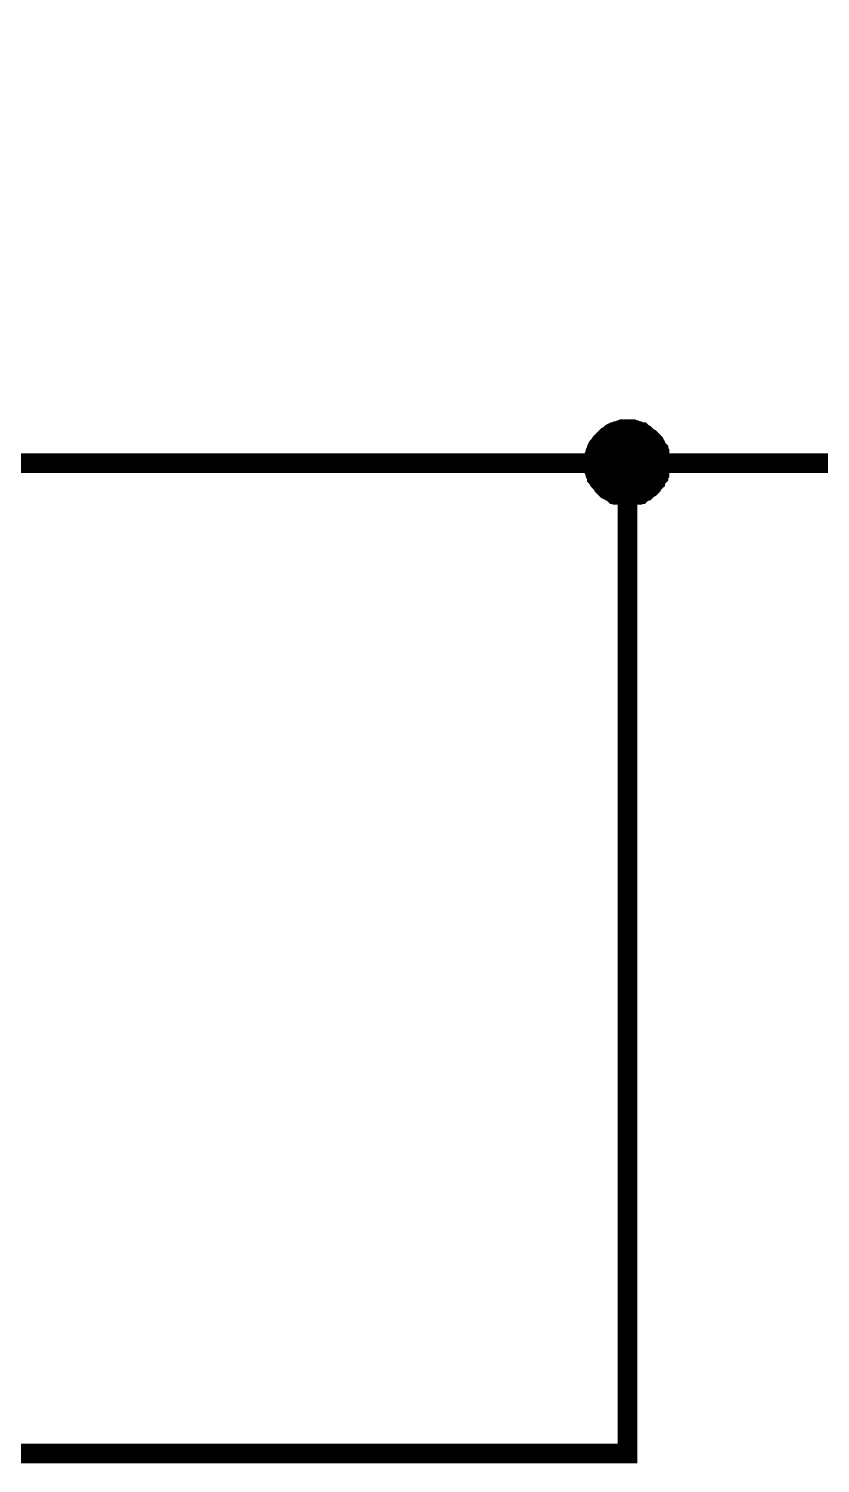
# Model space of a CAD drawing. Extents: x 196 to 1101, y 70 to 664.
# Drawn here: x 462.98 to 474.96, y 351.03 to 372.75 of the extents above; entities that cross this region are included whole.
import ezdxf

# ---------------------------------------------------------------- set-up
doc = ezdxf.new("R2010")
doc.units = 0
doc.header["$MEASUREMENT"] = 0
doc.layers.add('Sheet', color=255, linetype='CONTINUOUS')

msp = doc.modelspace()

# ---------------------------------------------------------------- linework, layer by layer
at = {"layer": 'Sheet', "const_width": 0.3}
for points in [[(504.53, 391.181), (504.53, 366.172), (472.046, 366.172), (464.546, 366.172)], [(471.533, 366.172), (471.533, 366.203), (471.533, 366.219), (471.533, 366.25), (471.549, 366.281), (471.549, 366.296), (471.564, 366.327), (471.564, 366.343), (471.58, 366.374), (471.58, 366.39), (471.595, 366.421), (471.611, 366.436), (471.626, 366.452), (471.642, 366.483), (471.658, 366.498), (471.673, 366.514), (471.689, 366.529), (471.704, 366.545), (471.72, 366.56), (471.735, 366.576), (471.766, 366.591), (471.782, 366.607), (471.797, 366.623), (471.828, 366.638), (471.844, 366.638), (471.875, 366.654), (471.89, 366.654), (471.922, 366.669), (471.937, 366.669), (471.968, 366.685), (471.999, 366.685), (472.015, 366.685), (472.046, 366.685)], [(471.533, 366.172), (471.533, 366.203), (471.533, 366.219), (471.533, 366.25), (471.549, 366.281), (471.549, 366.296), (471.564, 366.327), (471.564, 366.343), (471.58, 366.374), (471.58, 366.39), (471.595, 366.421), (471.611, 366.436), (471.626, 366.452), (471.642, 366.483), (471.658, 366.498), (471.673, 366.514), (471.689, 366.529), (471.704, 366.545), (471.72, 366.56), (471.735, 366.576), (471.766, 366.591), (471.782, 366.607), (471.797, 366.623), (471.828, 366.638), (471.844, 366.638), (471.875, 366.654), (471.89, 366.654), (471.922, 366.669), (471.937, 366.669), (471.968, 366.685), (471.999, 366.685), (472.015, 366.685), (472.046, 366.685)], [(471.533, 366.172), (471.533, 366.203), (471.533, 366.219), (471.533, 366.25), (471.549, 366.281), (471.549, 366.296), (471.564, 366.327), (471.564, 366.343), (471.58, 366.374), (471.58, 366.39), (471.595, 366.421), (471.611, 366.436), (471.626, 366.452), (471.642, 366.483), (471.658, 366.498), (471.673, 366.514), (471.689, 366.529), (471.704, 366.545), (471.72, 366.56), (471.735, 366.576), (471.766, 366.591), (471.782, 366.607), (471.797, 366.623), (471.828, 366.638), (471.844, 366.638), (471.875, 366.654), (471.89, 366.654), (471.922, 366.669), (471.937, 366.669), (471.968, 366.685), (471.999, 366.685), (472.015, 366.685), (472.046, 366.685)], [(471.533, 366.172), (471.533, 366.203), (471.533, 366.219), (471.533, 366.25), (471.549, 366.281), (471.549, 366.296), (471.564, 366.327), (471.564, 366.343), (471.58, 366.374), (471.58, 366.39), (471.595, 366.421), (471.611, 366.436), (471.626, 366.452), (471.642, 366.483), (471.658, 366.498), (471.673, 366.514), (471.689, 366.529), (471.704, 366.545), (471.72, 366.56), (471.735, 366.576), (471.766, 366.591), (471.782, 366.607), (471.797, 366.623), (471.828, 366.638), (471.844, 366.638), (471.875, 366.654), (471.89, 366.654), (471.922, 366.669), (471.937, 366.669), (471.968, 366.685), (471.999, 366.685), (472.015, 366.685), (472.046, 366.685)], [(471.533, 366.172), (471.533, 366.203), (471.533, 366.219), (471.533, 366.25), (471.549, 366.281), (471.549, 366.296), (471.564, 366.327), (471.564, 366.343), (471.58, 366.374), (471.58, 366.39), (471.595, 366.421), (471.611, 366.436), (471.626, 366.452), (471.642, 366.483), (471.658, 366.498), (471.673, 366.514), (471.689, 366.529), (471.704, 366.545), (471.72, 366.56), (471.735, 366.576), (471.766, 366.591), (471.782, 366.607), (471.797, 366.623), (471.828, 366.638), (471.844, 366.638), (471.875, 366.654), (471.89, 366.654), (471.922, 366.669), (471.937, 366.669), (471.968, 366.685), (471.999, 366.685), (472.015, 366.685), (472.046, 366.685)], [(471.533, 366.172), (471.533, 366.203), (471.533, 366.219), (471.533, 366.25), (471.549, 366.281), (471.549, 366.296), (471.564, 366.327), (471.564, 366.343), (471.58, 366.374), (471.58, 366.39), (471.595, 366.421), (471.611, 366.436), (471.626, 366.452), (471.642, 366.483), (471.658, 366.498), (471.673, 366.514), (471.689, 366.529), (471.704, 366.545), (471.72, 366.56), (471.735, 366.576), (471.766, 366.591), (471.782, 366.607), (471.797, 366.623), (471.828, 366.638), (471.844, 366.638), (471.875, 366.654), (471.89, 366.654), (471.922, 366.669), (471.937, 366.669), (471.968, 366.685), (471.999, 366.685), (472.015, 366.685), (472.046, 366.685)], [(471.533, 366.172), (471.533, 366.203), (471.533, 366.219), (471.533, 366.25), (471.549, 366.281), (471.549, 366.296), (471.564, 366.327), (471.564, 366.343), (471.58, 366.374), (471.58, 366.39), (471.595, 366.421), (471.611, 366.436), (471.626, 366.452), (471.642, 366.483), (471.658, 366.498), (471.673, 366.514), (471.689, 366.529), (471.704, 366.545), (471.72, 366.56), (471.735, 366.576), (471.766, 366.591), (471.782, 366.607), (471.797, 366.623), (471.828, 366.638), (471.844, 366.638), (471.875, 366.654), (471.89, 366.654), (471.922, 366.669), (471.937, 366.669), (471.968, 366.685), (471.999, 366.685), (472.015, 366.685), (472.046, 366.685)], [(471.533, 366.172), (471.533, 366.203), (471.533, 366.219), (471.533, 366.25), (471.549, 366.281), (471.549, 366.296), (471.564, 366.327), (471.564, 366.343), (471.58, 366.374), (471.58, 366.39), (471.595, 366.421), (471.611, 366.436), (471.626, 366.452), (471.642, 366.483), (471.658, 366.498), (471.673, 366.514), (471.689, 366.529), (471.704, 366.545), (471.72, 366.56), (471.735, 366.576), (471.766, 366.591), (471.782, 366.607), (471.797, 366.623), (471.828, 366.638), (471.844, 366.638), (471.875, 366.654), (471.89, 366.654), (471.922, 366.669), (471.937, 366.669), (471.968, 366.685), (471.999, 366.685), (472.015, 366.685), (472.046, 366.685)], [(472.046, 366.685), (472.046, 366.685)], [(472.046, 366.685), (472.077, 366.685), (472.092, 366.685), (472.123, 366.685), (472.154, 366.669), (472.17, 366.669), (472.201, 366.654), (472.217, 366.654), (472.248, 366.638), (472.263, 366.638), (472.279, 366.623), (472.31, 366.607), (472.325, 366.591), (472.341, 366.576), (472.356, 366.56), (472.387, 366.545), (472.403, 366.529), (472.418, 366.514), (472.434, 366.498), (472.449, 366.483), (472.465, 366.452), (472.465, 366.436), (472.481, 366.421), (472.496, 366.39), (472.512, 366.374), (472.512, 366.343), (472.527, 366.327), (472.527, 366.296), (472.527, 366.281), (472.543, 366.25), (472.543, 366.219), (472.543, 366.203), (472.543, 366.172)], [(472.046, 366.685), (472.046, 366.685)], [(472.046, 366.685), (472.077, 366.685), (472.092, 366.685), (472.123, 366.685), (472.154, 366.669), (472.17, 366.669), (472.201, 366.654), (472.217, 366.654), (472.248, 366.638), (472.263, 366.638), (472.279, 366.623), (472.31, 366.607), (472.325, 366.591), (472.341, 366.576), (472.356, 366.56), (472.387, 366.545), (472.403, 366.529), (472.418, 366.514), (472.434, 366.498), (472.449, 366.483), (472.465, 366.452), (472.465, 366.436), (472.481, 366.421), (472.496, 366.39), (472.512, 366.374), (472.512, 366.343), (472.527, 366.327), (472.527, 366.296), (472.527, 366.281), (472.543, 366.25), (472.543, 366.219), (472.543, 366.203), (472.543, 366.172)], [(472.046, 366.685), (472.046, 366.685)], [(472.046, 366.685), (472.077, 366.685), (472.092, 366.685), (472.123, 366.685), (472.154, 366.669), (472.17, 366.669), (472.201, 366.654), (472.217, 366.654), (472.248, 366.638), (472.263, 366.638), (472.279, 366.623), (472.31, 366.607), (472.325, 366.591), (472.341, 366.576), (472.356, 366.56), (472.387, 366.545), (472.403, 366.529), (472.418, 366.514), (472.434, 366.498), (472.449, 366.483), (472.465, 366.452), (472.465, 366.436), (472.481, 366.421), (472.496, 366.39), (472.512, 366.374), (472.512, 366.343), (472.527, 366.327), (472.527, 366.296), (472.527, 366.281), (472.543, 366.25), (472.543, 366.219), (472.543, 366.203), (472.543, 366.172)], [(472.046, 366.685), (472.046, 366.685)], [(472.046, 366.685), (472.077, 366.685), (472.092, 366.685), (472.123, 366.685), (472.154, 366.669), (472.17, 366.669), (472.201, 366.654), (472.217, 366.654), (472.248, 366.638), (472.263, 366.638), (472.279, 366.623), (472.31, 366.607), (472.325, 366.591), (472.341, 366.576), (472.356, 366.56), (472.387, 366.545), (472.403, 366.529), (472.418, 366.514), (472.434, 366.498), (472.449, 366.483), (472.465, 366.452), (472.465, 366.436), (472.481, 366.421), (472.496, 366.39), (472.512, 366.374), (472.512, 366.343), (472.527, 366.327), (472.527, 366.296), (472.527, 366.281), (472.543, 366.25), (472.543, 366.219), (472.543, 366.203), (472.543, 366.172)], [(472.046, 366.685), (472.046, 366.685)], [(472.046, 366.685), (472.077, 366.685), (472.092, 366.685), (472.123, 366.685), (472.154, 366.669), (472.17, 366.669), (472.201, 366.654), (472.217, 366.654), (472.248, 366.638), (472.263, 366.638), (472.279, 366.623), (472.31, 366.607), (472.325, 366.591), (472.341, 366.576), (472.356, 366.56), (472.387, 366.545), (472.403, 366.529), (472.418, 366.514), (472.434, 366.498), (472.449, 366.483), (472.465, 366.452), (472.465, 366.436), (472.481, 366.421), (472.496, 366.39), (472.512, 366.374), (472.512, 366.343), (472.527, 366.327), (472.527, 366.296), (472.527, 366.281), (472.543, 366.25), (472.543, 366.219), (472.543, 366.203), (472.543, 366.172)], [(472.046, 366.685), (472.046, 366.685)], [(472.046, 366.685), (472.077, 366.685), (472.092, 366.685), (472.123, 366.685), (472.154, 366.669), (472.17, 366.669), (472.201, 366.654), (472.217, 366.654), (472.248, 366.638), (472.263, 366.638), (472.279, 366.623), (472.31, 366.607), (472.325, 366.591), (472.341, 366.576), (472.356, 366.56), (472.387, 366.545), (472.403, 366.529), (472.418, 366.514), (472.434, 366.498), (472.449, 366.483), (472.465, 366.452), (472.465, 366.436), (472.481, 366.421), (472.496, 366.39), (472.512, 366.374), (472.512, 366.343), (472.527, 366.327), (472.527, 366.296), (472.527, 366.281), (472.543, 366.25), (472.543, 366.219), (472.543, 366.203), (472.543, 366.172)], [(472.046, 366.685), (472.046, 366.685)], [(472.046, 366.685), (472.077, 366.685), (472.092, 366.685), (472.123, 366.685), (472.154, 366.669), (472.17, 366.669), (472.201, 366.654), (472.217, 366.654), (472.248, 366.638), (472.263, 366.638), (472.279, 366.623), (472.31, 366.607), (472.325, 366.591), (472.341, 366.576), (472.356, 366.56), (472.387, 366.545), (472.403, 366.529), (472.418, 366.514), (472.434, 366.498), (472.449, 366.483), (472.465, 366.452), (472.465, 366.436), (472.481, 366.421), (472.496, 366.39), (472.512, 366.374), (472.512, 366.343), (472.527, 366.327), (472.527, 366.296), (472.527, 366.281), (472.543, 366.25), (472.543, 366.219), (472.543, 366.203), (472.543, 366.172)], [(472.046, 366.685), (472.046, 366.685)], [(472.046, 366.685), (472.077, 366.685), (472.092, 366.685), (472.123, 366.685), (472.154, 366.669), (472.17, 366.669), (472.201, 366.654), (472.217, 366.654), (472.248, 366.638), (472.263, 366.638), (472.279, 366.623), (472.31, 366.607), (472.325, 366.591), (472.341, 366.576), (472.356, 366.56), (472.387, 366.545), (472.403, 366.529), (472.418, 366.514), (472.434, 366.498), (472.449, 366.483), (472.465, 366.452), (472.465, 366.436), (472.481, 366.421), (472.496, 366.39), (472.512, 366.374), (472.512, 366.343), (472.527, 366.327), (472.527, 366.296), (472.527, 366.281), (472.543, 366.25), (472.543, 366.219), (472.543, 366.203), (472.543, 366.172)], [(462.046, 366.172), (464.546, 366.172)], [(463.536, 351.182), (472.046, 351.182), (472.046, 366.172)], [(472.046, 365.675), (472.015, 365.675), (471.999, 365.675), (471.968, 365.675), (471.937, 365.691), (471.922, 365.691), (471.89, 365.691), (471.875, 365.706), (471.844, 365.706), (471.828, 365.722), (471.797, 365.737), (471.782, 365.753), (471.766, 365.753), (471.735, 365.768), (471.72, 365.784), (471.704, 365.799), (471.689, 365.815), (471.673, 365.83), (471.658, 365.861), (471.642, 365.877), (471.626, 365.892), (471.611, 365.908), (471.595, 365.939), (471.58, 365.955), (471.58, 365.97), (471.564, 366.001), (471.564, 366.017), (471.549, 366.048), (471.549, 366.063), (471.533, 366.094), (471.533, 366.125), (471.533, 366.141), (471.533, 366.172)], [(471.533, 366.172), (471.533, 366.172)], [(472.046, 365.675), (472.015, 365.675), (471.999, 365.675), (471.968, 365.675), (471.937, 365.691), (471.922, 365.691), (471.89, 365.691), (471.875, 365.706), (471.844, 365.706), (471.828, 365.722), (471.797, 365.737), (471.782, 365.753), (471.766, 365.753), (471.735, 365.768), (471.72, 365.784), (471.704, 365.799), (471.689, 365.815), (471.673, 365.83), (471.658, 365.861), (471.642, 365.877), (471.626, 365.892), (471.611, 365.908), (471.595, 365.939), (471.58, 365.955), (471.58, 365.97), (471.564, 366.001), (471.564, 366.017), (471.549, 366.048), (471.549, 366.063), (471.533, 366.094), (471.533, 366.125), (471.533, 366.141), (471.533, 366.172)], [(471.533, 366.172), (471.533, 366.172)], [(472.046, 365.675), (472.015, 365.675), (471.999, 365.675), (471.968, 365.675), (471.937, 365.691), (471.922, 365.691), (471.89, 365.691), (471.875, 365.706), (471.844, 365.706), (471.828, 365.722), (471.797, 365.737), (471.782, 365.753), (471.766, 365.753), (471.735, 365.768), (471.72, 365.784), (471.704, 365.799), (471.689, 365.815), (471.673, 365.83), (471.658, 365.861), (471.642, 365.877), (471.626, 365.892), (471.611, 365.908), (471.595, 365.939), (471.58, 365.955), (471.58, 365.97), (471.564, 366.001), (471.564, 366.017), (471.549, 366.048), (471.549, 366.063), (471.533, 366.094), (471.533, 366.125), (471.533, 366.141), (471.533, 366.172)], [(471.533, 366.172), (471.533, 366.172)], [(472.046, 365.675), (472.015, 365.675), (471.999, 365.675), (471.968, 365.675), (471.937, 365.691), (471.922, 365.691), (471.89, 365.691), (471.875, 365.706), (471.844, 365.706), (471.828, 365.722), (471.797, 365.737), (471.782, 365.753), (471.766, 365.753), (471.735, 365.768), (471.72, 365.784), (471.704, 365.799), (471.689, 365.815), (471.673, 365.83), (471.658, 365.861), (471.642, 365.877), (471.626, 365.892), (471.611, 365.908), (471.595, 365.939), (471.58, 365.955), (471.58, 365.97), (471.564, 366.001), (471.564, 366.017), (471.549, 366.048), (471.549, 366.063), (471.533, 366.094), (471.533, 366.125), (471.533, 366.141), (471.533, 366.172)], [(471.533, 366.172), (471.533, 366.172)], [(472.046, 365.675), (472.015, 365.675), (471.999, 365.675), (471.968, 365.675), (471.937, 365.691), (471.922, 365.691), (471.89, 365.691), (471.875, 365.706), (471.844, 365.706), (471.828, 365.722), (471.797, 365.737), (471.782, 365.753), (471.766, 365.753), (471.735, 365.768), (471.72, 365.784), (471.704, 365.799), (471.689, 365.815), (471.673, 365.83), (471.658, 365.861), (471.642, 365.877), (471.626, 365.892), (471.611, 365.908), (471.595, 365.939), (471.58, 365.955), (471.58, 365.97), (471.564, 366.001), (471.564, 366.017), (471.549, 366.048), (471.549, 366.063), (471.533, 366.094), (471.533, 366.125), (471.533, 366.141), (471.533, 366.172)], [(471.533, 366.172), (471.533, 366.172)], [(472.046, 365.675), (472.015, 365.675), (471.999, 365.675), (471.968, 365.675), (471.937, 365.691), (471.922, 365.691), (471.89, 365.691), (471.875, 365.706), (471.844, 365.706), (471.828, 365.722), (471.797, 365.737), (471.782, 365.753), (471.766, 365.753), (471.735, 365.768), (471.72, 365.784), (471.704, 365.799), (471.689, 365.815), (471.673, 365.83), (471.658, 365.861), (471.642, 365.877), (471.626, 365.892), (471.611, 365.908), (471.595, 365.939), (471.58, 365.955), (471.58, 365.97), (471.564, 366.001), (471.564, 366.017), (471.549, 366.048), (471.549, 366.063), (471.533, 366.094), (471.533, 366.125), (471.533, 366.141), (471.533, 366.172)], [(471.533, 366.172), (471.533, 366.172)], [(472.046, 365.675), (472.015, 365.675), (471.999, 365.675), (471.968, 365.675), (471.937, 365.691), (471.922, 365.691), (471.89, 365.691), (471.875, 365.706), (471.844, 365.706), (471.828, 365.722), (471.797, 365.737), (471.782, 365.753), (471.766, 365.753), (471.735, 365.768), (471.72, 365.784), (471.704, 365.799), (471.689, 365.815), (471.673, 365.83), (471.658, 365.861), (471.642, 365.877), (471.626, 365.892), (471.611, 365.908), (471.595, 365.939), (471.58, 365.955), (471.58, 365.97), (471.564, 366.001), (471.564, 366.017), (471.549, 366.048), (471.549, 366.063), (471.533, 366.094), (471.533, 366.125), (471.533, 366.141), (471.533, 366.172)], [(471.533, 366.172), (471.533, 366.172)], [(472.046, 365.675), (472.015, 365.675), (471.999, 365.675), (471.968, 365.675), (471.937, 365.691), (471.922, 365.691), (471.89, 365.691), (471.875, 365.706), (471.844, 365.706), (471.828, 365.722), (471.797, 365.737), (471.782, 365.753), (471.766, 365.753), (471.735, 365.768), (471.72, 365.784), (471.704, 365.799), (471.689, 365.815), (471.673, 365.83), (471.658, 365.861), (471.642, 365.877), (471.626, 365.892), (471.611, 365.908), (471.595, 365.939), (471.58, 365.955), (471.58, 365.97), (471.564, 366.001), (471.564, 366.017), (471.549, 366.048), (471.549, 366.063), (471.533, 366.094), (471.533, 366.125), (471.533, 366.141), (471.533, 366.172)], [(471.533, 366.172), (471.533, 366.172)], [(472.543, 366.172), (472.543, 366.141), (472.543, 366.125), (472.543, 366.094), (472.527, 366.063), (472.527, 366.048), (472.527, 366.017), (472.512, 366.001), (472.512, 365.97), (472.496, 365.955), (472.481, 365.939), (472.465, 365.908), (472.465, 365.892), (472.449, 365.877), (472.434, 365.861), (472.418, 365.83), (472.403, 365.815), (472.387, 365.799), (472.356, 365.784), (472.341, 365.768), (472.325, 365.753), (472.31, 365.753), (472.279, 365.737), (472.263, 365.722), (472.248, 365.706), (472.217, 365.706), (472.201, 365.691), (472.17, 365.691), (472.154, 365.691), (472.123, 365.675), (472.092, 365.675), (472.077, 365.675), (472.046, 365.675)], [(472.543, 366.172), (472.543, 366.141), (472.543, 366.125), (472.543, 366.094), (472.527, 366.063), (472.527, 366.048), (472.527, 366.017), (472.512, 366.001), (472.512, 365.97), (472.496, 365.955), (472.481, 365.939), (472.465, 365.908), (472.465, 365.892), (472.449, 365.877), (472.434, 365.861), (472.418, 365.83), (472.403, 365.815), (472.387, 365.799), (472.356, 365.784), (472.341, 365.768), (472.325, 365.753), (472.31, 365.753), (472.279, 365.737), (472.263, 365.722), (472.248, 365.706), (472.217, 365.706), (472.201, 365.691), (472.17, 365.691), (472.154, 365.691), (472.123, 365.675), (472.092, 365.675), (472.077, 365.675), (472.046, 365.675)], [(472.543, 366.172), (472.543, 366.141), (472.543, 366.125), (472.543, 366.094), (472.527, 366.063), (472.527, 366.048), (472.527, 366.017), (472.512, 366.001), (472.512, 365.97), (472.496, 365.955), (472.481, 365.939), (472.465, 365.908), (472.465, 365.892), (472.449, 365.877), (472.434, 365.861), (472.418, 365.83), (472.403, 365.815), (472.387, 365.799), (472.356, 365.784), (472.341, 365.768), (472.325, 365.753), (472.31, 365.753), (472.279, 365.737), (472.263, 365.722), (472.248, 365.706), (472.217, 365.706), (472.201, 365.691), (472.17, 365.691), (472.154, 365.691), (472.123, 365.675), (472.092, 365.675), (472.077, 365.675), (472.046, 365.675)], [(472.543, 366.172), (472.543, 366.141), (472.543, 366.125), (472.543, 366.094), (472.527, 366.063), (472.527, 366.048), (472.527, 366.017), (472.512, 366.001), (472.512, 365.97), (472.496, 365.955), (472.481, 365.939), (472.465, 365.908), (472.465, 365.892), (472.449, 365.877), (472.434, 365.861), (472.418, 365.83), (472.403, 365.815), (472.387, 365.799), (472.356, 365.784), (472.341, 365.768), (472.325, 365.753), (472.31, 365.753), (472.279, 365.737), (472.263, 365.722), (472.248, 365.706), (472.217, 365.706), (472.201, 365.691), (472.17, 365.691), (472.154, 365.691), (472.123, 365.675), (472.092, 365.675), (472.077, 365.675), (472.046, 365.675)], [(472.543, 366.172), (472.543, 366.141), (472.543, 366.125), (472.543, 366.094), (472.527, 366.063), (472.527, 366.048), (472.527, 366.017), (472.512, 366.001), (472.512, 365.97), (472.496, 365.955), (472.481, 365.939), (472.465, 365.908), (472.465, 365.892), (472.449, 365.877), (472.434, 365.861), (472.418, 365.83), (472.403, 365.815), (472.387, 365.799), (472.356, 365.784), (472.341, 365.768), (472.325, 365.753), (472.31, 365.753), (472.279, 365.737), (472.263, 365.722), (472.248, 365.706), (472.217, 365.706), (472.201, 365.691), (472.17, 365.691), (472.154, 365.691), (472.123, 365.675), (472.092, 365.675), (472.077, 365.675), (472.046, 365.675)], [(472.543, 366.172), (472.543, 366.141), (472.543, 366.125), (472.543, 366.094), (472.527, 366.063), (472.527, 366.048), (472.527, 366.017), (472.512, 366.001), (472.512, 365.97), (472.496, 365.955), (472.481, 365.939), (472.465, 365.908), (472.465, 365.892), (472.449, 365.877), (472.434, 365.861), (472.418, 365.83), (472.403, 365.815), (472.387, 365.799), (472.356, 365.784), (472.341, 365.768), (472.325, 365.753), (472.31, 365.753), (472.279, 365.737), (472.263, 365.722), (472.248, 365.706), (472.217, 365.706), (472.201, 365.691), (472.17, 365.691), (472.154, 365.691), (472.123, 365.675), (472.092, 365.675), (472.077, 365.675), (472.046, 365.675)], [(472.543, 366.172), (472.543, 366.141), (472.543, 366.125), (472.543, 366.094), (472.527, 366.063), (472.527, 366.048), (472.527, 366.017), (472.512, 366.001), (472.512, 365.97), (472.496, 365.955), (472.481, 365.939), (472.465, 365.908), (472.465, 365.892), (472.449, 365.877), (472.434, 365.861), (472.418, 365.83), (472.403, 365.815), (472.387, 365.799), (472.356, 365.784), (472.341, 365.768), (472.325, 365.753), (472.31, 365.753), (472.279, 365.737), (472.263, 365.722), (472.248, 365.706), (472.217, 365.706), (472.201, 365.691), (472.17, 365.691), (472.154, 365.691), (472.123, 365.675), (472.092, 365.675), (472.077, 365.675), (472.046, 365.675)], [(472.543, 366.172), (472.543, 366.141), (472.543, 366.125), (472.543, 366.094), (472.527, 366.063), (472.527, 366.048), (472.527, 366.017), (472.512, 366.001), (472.512, 365.97), (472.496, 365.955), (472.481, 365.939), (472.465, 365.908), (472.465, 365.892), (472.449, 365.877), (472.434, 365.861), (472.418, 365.83), (472.403, 365.815), (472.387, 365.799), (472.356, 365.784), (472.341, 365.768), (472.325, 365.753), (472.31, 365.753), (472.279, 365.737), (472.263, 365.722), (472.248, 365.706), (472.217, 365.706), (472.201, 365.691), (472.17, 365.691), (472.154, 365.691), (472.123, 365.675), (472.092, 365.675), (472.077, 365.675), (472.046, 365.675)], [(472.543, 366.172), (472.543, 366.172), (472.543, 366.172), (472.543, 366.172), (472.543, 366.172), (472.543, 366.172), (472.543, 366.172), (472.543, 366.172), (472.543, 366.172), (472.543, 366.172), (472.543, 366.172), (472.543, 366.172), (472.543, 366.172), (472.543, 366.172), (472.543, 366.172), (472.543, 366.172), (472.543, 366.172), (472.543, 366.172), (472.543, 366.172), (472.543, 366.172), (472.543, 366.172), (472.543, 366.172), (472.543, 366.172), (472.543, 366.172), (472.543, 366.172), (472.543, 366.172), (472.543, 366.172), (472.543, 366.172), (472.543, 366.172), (472.543, 366.172), (472.543, 366.172), (472.543, 366.172), (472.543, 366.172)], [(472.543, 366.172), (472.543, 366.172)], [(472.543, 366.172), (472.543, 366.172), (472.543, 366.172), (472.543, 366.172), (472.543, 366.172), (472.543, 366.172), (472.543, 366.172), (472.543, 366.172), (472.543, 366.172), (472.543, 366.172), (472.543, 366.172), (472.543, 366.172), (472.543, 366.172), (472.543, 366.172), (472.543, 366.172), (472.543, 366.172), (472.543, 366.172), (472.543, 366.172), (472.543, 366.172), (472.543, 366.172), (472.543, 366.172), (472.543, 366.172), (472.543, 366.172), (472.543, 366.172), (472.543, 366.172), (472.543, 366.172), (472.543, 366.172), (472.543, 366.172), (472.543, 366.172), (472.543, 366.172), (472.543, 366.172), (472.543, 366.172), (472.543, 366.172)], [(472.543, 366.172), (472.543, 366.172)], [(472.543, 366.172), (472.543, 366.172), (472.543, 366.172), (472.543, 366.172), (472.543, 366.172), (472.543, 366.172), (472.543, 366.172), (472.543, 366.172), (472.543, 366.172), (472.543, 366.172), (472.543, 366.172), (472.543, 366.172), (472.543, 366.172), (472.543, 366.172), (472.543, 366.172), (472.543, 366.172), (472.543, 366.172), (472.543, 366.172), (472.543, 366.172), (472.543, 366.172), (472.543, 366.172), (472.543, 366.172), (472.543, 366.172), (472.543, 366.172), (472.543, 366.172), (472.543, 366.172), (472.543, 366.172), (472.543, 366.172), (472.543, 366.172), (472.543, 366.172), (472.543, 366.172), (472.543, 366.172), (472.543, 366.172)], [(472.543, 366.172), (472.543, 366.172)], [(472.543, 366.172), (472.543, 366.172), (472.543, 366.172), (472.543, 366.172), (472.543, 366.172), (472.543, 366.172), (472.543, 366.172), (472.543, 366.172), (472.543, 366.172), (472.543, 366.172), (472.543, 366.172), (472.543, 366.172), (472.543, 366.172), (472.543, 366.172), (472.543, 366.172), (472.543, 366.172), (472.543, 366.172), (472.543, 366.172), (472.543, 366.172), (472.543, 366.172), (472.543, 366.172), (472.543, 366.172), (472.543, 366.172), (472.543, 366.172), (472.543, 366.172), (472.543, 366.172), (472.543, 366.172), (472.543, 366.172), (472.543, 366.172), (472.543, 366.172), (472.543, 366.172), (472.543, 366.172), (472.543, 366.172)], [(472.543, 366.172), (472.543, 366.172)], [(472.543, 366.172), (472.543, 366.172), (472.543, 366.172), (472.543, 366.172), (472.543, 366.172), (472.543, 366.172), (472.543, 366.172), (472.543, 366.172), (472.543, 366.172), (472.543, 366.172), (472.543, 366.172), (472.543, 366.172), (472.543, 366.172), (472.543, 366.172), (472.543, 366.172), (472.543, 366.172), (472.543, 366.172), (472.543, 366.172), (472.543, 366.172), (472.543, 366.172), (472.543, 366.172), (472.543, 366.172), (472.543, 366.172), (472.543, 366.172), (472.543, 366.172), (472.543, 366.172), (472.543, 366.172), (472.543, 366.172), (472.543, 366.172), (472.543, 366.172), (472.543, 366.172), (472.543, 366.172), (472.543, 366.172)], [(472.543, 366.172), (472.543, 366.172)], [(472.543, 366.172), (472.543, 366.172), (472.543, 366.172), (472.543, 366.172), (472.543, 366.172), (472.543, 366.172), (472.543, 366.172), (472.543, 366.172), (472.543, 366.172), (472.543, 366.172), (472.543, 366.172), (472.543, 366.172), (472.543, 366.172), (472.543, 366.172), (472.543, 366.172), (472.543, 366.172), (472.543, 366.172), (472.543, 366.172), (472.543, 366.172), (472.543, 366.172), (472.543, 366.172), (472.543, 366.172), (472.543, 366.172), (472.543, 366.172), (472.543, 366.172), (472.543, 366.172), (472.543, 366.172), (472.543, 366.172), (472.543, 366.172), (472.543, 366.172), (472.543, 366.172), (472.543, 366.172), (472.543, 366.172)], [(472.543, 366.172), (472.543, 366.172)], [(472.543, 366.172), (472.543, 366.172), (472.543, 366.172), (472.543, 366.172), (472.543, 366.172), (472.543, 366.172), (472.543, 366.172), (472.543, 366.172), (472.543, 366.172), (472.543, 366.172), (472.543, 366.172), (472.543, 366.172), (472.543, 366.172), (472.543, 366.172), (472.543, 366.172), (472.543, 366.172), (472.543, 366.172), (472.543, 366.172), (472.543, 366.172), (472.543, 366.172), (472.543, 366.172), (472.543, 366.172), (472.543, 366.172), (472.543, 366.172), (472.543, 366.172), (472.543, 366.172), (472.543, 366.172), (472.543, 366.172), (472.543, 366.172), (472.543, 366.172), (472.543, 366.172), (472.543, 366.172), (472.543, 366.172)], [(472.543, 366.172), (472.543, 366.172)], [(472.543, 366.172), (472.543, 366.172), (472.543, 366.172), (472.543, 366.172), (472.543, 366.172), (472.543, 366.172), (472.543, 366.172), (472.543, 366.172), (472.543, 366.172), (472.543, 366.172), (472.543, 366.172), (472.543, 366.172), (472.543, 366.172), (472.543, 366.172), (472.543, 366.172), (472.543, 366.172), (472.543, 366.172), (472.543, 366.172), (472.543, 366.172), (472.543, 366.172), (472.543, 366.172), (472.543, 366.172), (472.543, 366.172), (472.543, 366.172), (472.543, 366.172), (472.543, 366.172), (472.543, 366.172), (472.543, 366.172), (472.543, 366.172), (472.543, 366.172), (472.543, 366.172), (472.543, 366.172), (472.543, 366.172)], [(472.543, 366.172), (472.543, 366.172)], [(461.036, 351.182), (463.536, 351.182)]]:
    msp.add_lwpolyline(points, dxfattribs=at)
at = {"layer": 'Sheet', "const_width": 0.508}
msp.add_lwpolyline([(471.682, 366.183, 1), (472.19, 366.183, 1)], format="xyb", close=True, dxfattribs=at)

doc.saveas('drawing.dxf')
